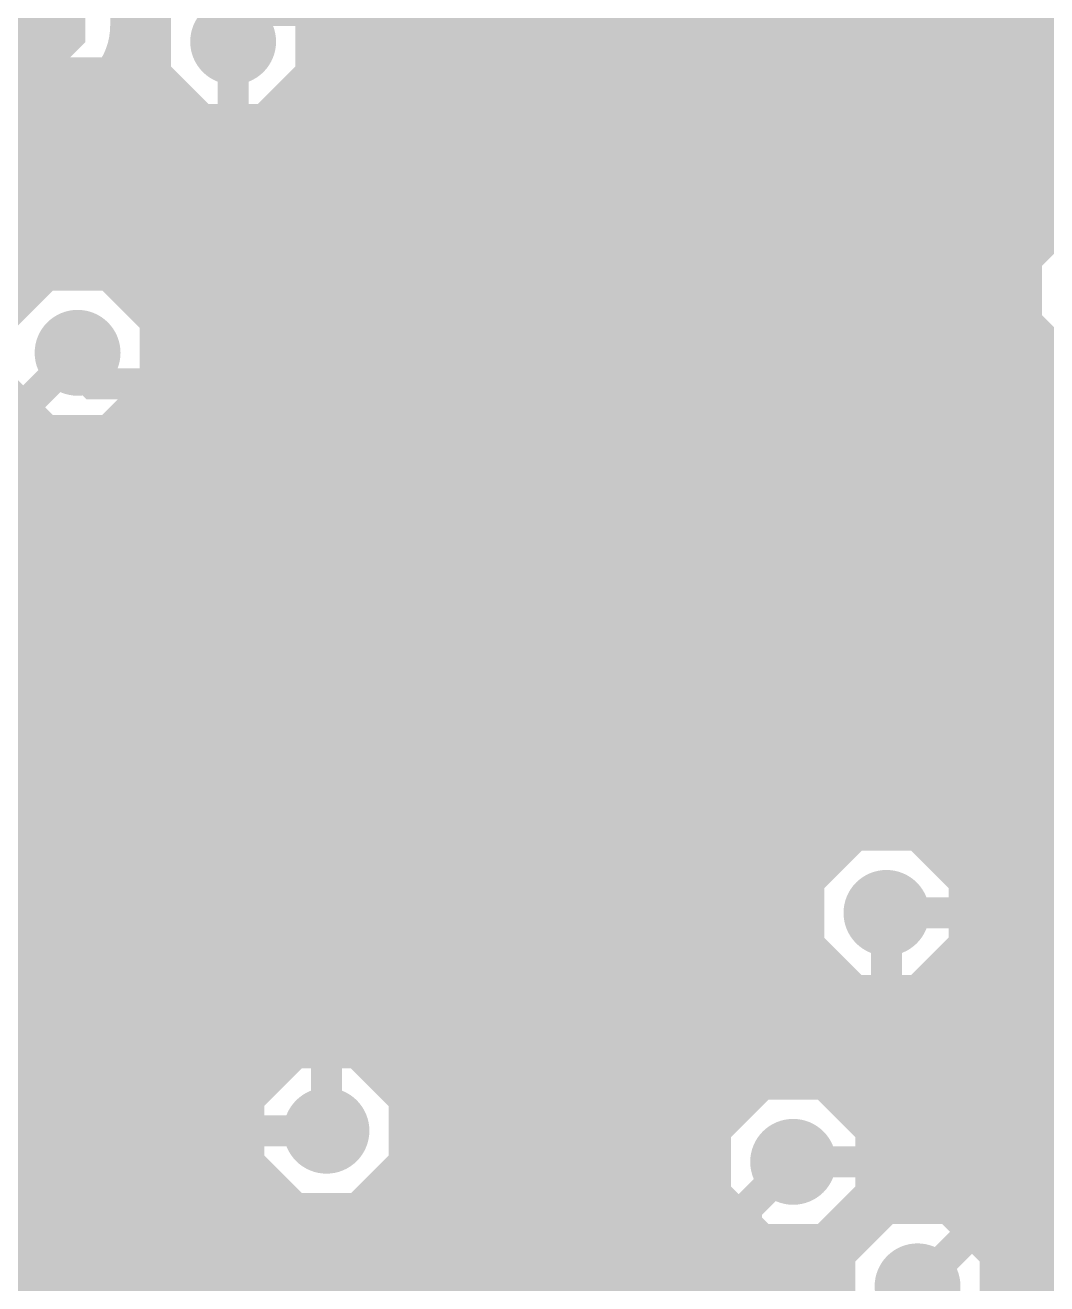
# Model space of a CAD drawing. Extents: x -5 to 208, y -5 to 206.
# Drawn here: x 65.49 to 73.83, y 138.07 to 148.34 of the extents above; entities that cross this region are included whole.
import ezdxf

# ---------------------------------------------------------------- set-up
doc = ezdxf.new("R2010")
doc.units = 0
doc.header["$MEASUREMENT"] = 0
doc.layers.get('0').update_dxf_attribs({"linetype": 'CONTINUOUS'})
for name, color, linetype in [('22-301-0_BOT', 7, 'CONTINUOUS'), ('22-301-0_DRD', 7, 'CONTINUOUS'), ('22-301-0_IN1', 1, 'CONTINUOUS'), ('22-301-0_IN2', 4, 'CONTINUOUS'), ('22-301-0_SMT', 5, 'CONTINUOUS'), ('22-301-0_SST', 10, 'CONTINUOUS'), ('22-301-0_TOP', 14, 'CONTINUOUS'), ('THRUHOLE_TAP', 11, 'CONTINUOUS')]:
    doc.layers.add(name, color=color, linetype=linetype)

# ---------------------------------------------------------------- blocks, each defined once
blk = doc.blocks.new('ROUND_66')
at = {"const_width": 0.35052}
blk.add_lwpolyline([(-0.17526, 0, 1), (0.17526, 0, 1)], format="xyb", close=True, dxfattribs=at)
blk = doc.blocks.new('ROUND_69')
at = {"const_width": 0.35052}
blk.add_lwpolyline([(-0.17526, 0, 1), (0.17526, 0, 1)], format="xyb", close=True, dxfattribs=at)
blk = doc.blocks.new('ROUND_70')
at = {"const_width": 0.35052}
blk.add_lwpolyline([(-0.17526, 0, 1), (0.17526, 0, 1)], format="xyb", close=True, dxfattribs=at)
blk = doc.blocks.new('RECTANGLE_6')
blk.add_solid([(0.4826, 0.4064), (0.4826, -0.4064), (-0.4826, 0.4064), (-0.4826, -0.4064)])
blk = doc.blocks.new('ROUND_74')
at = {"const_width": 0.10033}
blk.add_lwpolyline([(-0.050164, 0, 1), (0.050164, 0, 1)], format="xyb", close=True, dxfattribs=at)

msp = doc.modelspace()

# ---------------------------------------------------------------- linework, layer by layer
at = {"layer": '22-301-0_BOT', "const_width": 0.254}
for points in [[(69.8246, 155.575), (69.8246, 137.0965)], [(70.0532, 155.575), (70.0532, 136.99744)], [(67.945, 139.319), (67.945, 155.321)], [(69.977, 125.476), (69.977, 127.381), (69.469, 127.889), (69.469, 129.032), (69.977, 129.54), (69.977, 133.096), (69.342, 133.731), (69.342, 135.001), (70.866, 136.525), (70.866, 153.924), (70.993, 154.051)], [(72.3392, 153.93162), (72.3392, 141.9352)], [(72.1106, 153.77922), (72.1106, 141.85138)], [(71.882, 153.71064), (71.882, 141.67358)], [(70.231, 153.6573), (70.231, 136.84758)], [(73.279, 153.67), (73.279, 141.859), (73.533, 141.605), (73.533, 137.414), (73.279, 137.16), (73.279, 129.413), (73.533, 129.159)], [(71.6534, 153.50236), (71.6534, 139.9159)], [(71.501, 153.36012), (71.501, 139.88288)], [(72.5678, 153.18994), (72.5678, 141.95298)], [(72.644, 153.09342), (72.644, 141.94536)], [(68.961, 152.273), (68.961, 136.779), (68.834, 136.652), (68.834, 133.096), (69.469, 132.461), (69.469, 130.175), (68.961, 129.667), (68.961, 127.254)], [(69.596, 151.69642), (69.596, 137.12952)], [(69.596, 151.69642), (69.596, 137.12952)], [(66.675, 150.241), (66.421, 149.987), (66.421, 147.447), (66.675, 147.193), (66.675, 145.415), (65.659, 144.399), (65.659, 133.35), (67.31, 131.699)], [(70.231, 148.4122), (69.596, 148.4122)], [(72.644, 148.4122), (71.501, 148.4122)], [(68.199, 131.318), (68.199, 132.207), (67.183, 133.223), (67.183, 148.209)], [(70.231, 148.1836), (69.596, 148.1836)], [(72.644, 148.1836), (71.501, 148.1836)], [(70.231, 147.955), (69.596, 147.955)], [(72.644, 147.955), (71.501, 147.955)], [(70.231, 147.7264), (69.596, 147.7264)], [(72.644, 147.7264), (71.501, 147.7264)], [(70.231, 147.4978), (69.596, 147.4978)], [(72.644, 147.4978), (71.501, 147.4978)], [(70.231, 147.2692), (69.596, 147.2692)], [(72.644, 147.2692), (71.501, 147.2692)], [(70.231, 147.0406), (69.596, 147.0406)], [(72.644, 147.0406), (71.501, 147.0406)], [(70.231, 146.812), (69.596, 146.812)], [(72.644, 146.812), (71.501, 146.812)], [(70.231, 146.5834), (69.596, 146.5834)], [(72.644, 146.5834), (71.501, 146.5834)], [(70.231, 146.3548), (69.596, 146.3548)], [(72.644, 146.3548), (71.501, 146.3548)], [(70.231, 146.1262), (69.596, 146.1262)], [(72.644, 146.1262), (71.501, 146.1262)], [(70.231, 145.8976), (69.596, 145.8976)], [(72.644, 145.8976), (71.501, 145.8976)], [(65.913, 145.669), (65.024, 144.78), (65.024, 132.842), (66.294, 131.572)], [(70.231, 145.669), (69.596, 145.669)], [(72.644, 145.669), (71.501, 145.669)], [(70.231, 145.4404), (69.596, 145.4404)], [(72.644, 145.4404), (71.501, 145.4404)], [(70.231, 145.2118), (69.596, 145.2118)], [(72.644, 145.2118), (71.501, 145.2118)], [(70.231, 144.9832), (69.596, 144.9832)], [(72.644, 144.9832), (71.501, 144.9832)], [(70.231, 144.7546), (69.596, 144.7546)], [(72.644, 144.7546), (71.501, 144.7546)], [(70.231, 144.526), (69.596, 144.526)], [(72.644, 144.526), (71.501, 144.526)], [(70.231, 144.2974), (69.596, 144.2974)], [(72.644, 144.2974), (71.501, 144.2974)], [(70.231, 144.0688), (69.596, 144.0688)], [(72.644, 144.0688), (71.501, 144.0688)], [(70.231, 143.8402), (69.596, 143.8402)], [(72.644, 143.8402), (71.501, 143.8402)], [(70.231, 143.6116), (69.596, 143.6116)], [(72.644, 143.6116), (71.501, 143.6116)], [(70.231, 143.383), (69.596, 143.383)], [(72.644, 143.383), (71.501, 143.383)], [(70.231, 143.1544), (69.596, 143.1544)], [(72.644, 143.1544), (71.501, 143.1544)], [(70.231, 142.9258), (69.596, 142.9258)], [(72.644, 142.9258), (71.501, 142.9258)], [(70.231, 142.6972), (69.596, 142.6972)], [(72.644, 142.6972), (71.501, 142.6972)], [(70.231, 142.4686), (69.596, 142.4686)], [(72.644, 142.4686), (71.501, 142.4686)], [(70.231, 142.24), (69.596, 142.24)], [(72.644, 142.24), (71.501, 142.24)], [(70.231, 142.0114), (69.596, 142.0114)], [(72.644, 142.0114), (71.501, 142.0114)], [(70.231, 141.7828), (69.596, 141.7828)], [(72.00138, 141.7828), (71.501, 141.7828)], [(70.231, 141.5542), (69.596, 141.5542)], [(71.79056, 141.5542), (71.501, 141.5542)], [(70.231, 141.3256), (69.596, 141.3256)], [(71.68896, 141.3256), (71.501, 141.3256)], [(70.231, 141.097), (69.596, 141.097)], [(70.231, 124.587), (71.882, 126.238), (71.882, 138.176), (72.517, 138.811), (72.517, 141.097)], [(71.65848, 141.097), (71.501, 141.097)], [(70.231, 140.8684), (69.596, 140.8684)], [(71.68896, 140.8684), (71.501, 140.8684)], [(70.231, 140.6398), (69.596, 140.6398)], [(71.79056, 140.6398), (71.501, 140.6398)], [(71.882, 140.52042), (71.882, 139.91336)], [(71.882, 140.52042), (71.882, 139.91336)], [(70.231, 140.4112), (69.596, 140.4112)], [(71.882, 140.4112), (71.501, 140.4112)], [(70.231, 140.1826), (69.596, 140.1826)], [(71.882, 140.1826), (71.501, 140.1826)], [(70.231, 139.954), (69.596, 139.954)], [(71.882, 139.954), (71.501, 139.954)], [(70.231, 139.7254), (69.596, 139.7254)], [(70.231, 139.4968), (69.596, 139.4968)], [(70.231, 139.2682), (69.596, 139.2682)], [(70.231, 139.0396), (69.596, 139.0396)], [(70.231, 128.143), (71.374, 129.286), (71.374, 138.684), (71.755, 139.065)], [(70.231, 138.811), (69.596, 138.811)], [(70.231, 138.5824), (69.596, 138.5824)], [(70.231, 138.3538), (69.596, 138.3538)], [(70.231, 138.1252), (69.596, 138.1252)], [(72.771, 138.049), (72.771, 127.508), (73.152, 127.127)]]:
    msp.add_lwpolyline(points, dxfattribs=at)
for points in [[(72.517, 141.95552, 0.4142136), (71.65848, 141.097)], [(72.644, 141.94536, 0.0371664), (72.517, 141.95481)], [(71.65848, 141.097, 0.1864202), (71.8814, 140.51987)], [(71.755, 139.92352, 0.0754217), (71.50037, 139.88489)], [(71.882, 139.91336, 0.0371664), (71.755, 139.92281)]]:
    msp.add_lwpolyline(points, format="xyb", dxfattribs=at)
at = {"layer": '22-301-0_DRD', "const_width": 0.254}
for points in [[(66.929, 148.844), (66.548, 148.463)], [(67.818, 148.463), (67.437, 148.844)], [(66.548, 148.463), (66.548, 147.955)], [(67.818, 147.955), (67.818, 148.463)], [(66.548, 147.955), (66.929, 147.574)], [(67.437, 147.574), (67.818, 147.955)], [(66.929, 147.574), (67.437, 147.574)], [(74.041, 146.812), (73.66, 146.431)], [(73.66, 146.431), (73.66, 145.923)], [(65.659, 146.304), (65.278, 145.923)], [(66.167, 146.304), (65.659, 146.304)], [(66.548, 145.923), (66.167, 146.304)], [(66.548, 145.415), (66.548, 145.923)], [(73.66, 145.923), (74.041, 145.542)], [(65.278, 145.415), (65.659, 145.034)], [(66.167, 145.034), (66.548, 145.415)], [(65.659, 145.034), (66.167, 145.034)], [(72.263, 141.732), (71.882, 141.351)], [(72.771, 141.732), (72.263, 141.732)], [(73.152, 141.351), (72.771, 141.732)], [(71.882, 141.351), (71.882, 140.843)], [(73.152, 140.843), (73.152, 141.351)], [(69.596, 140.97), (69.215, 140.589)], [(69.596, 140.97), (69.215, 140.589)], [(69.596, 140.97), (69.215, 140.589)], [(70.104, 140.97), (69.596, 140.97)], [(70.104, 140.97), (69.596, 140.97)], [(70.104, 140.97), (69.596, 140.97)], [(70.485, 140.589), (70.104, 140.97)], [(70.485, 140.589), (70.104, 140.97)], [(70.485, 140.589), (70.104, 140.97)], [(71.882, 140.843), (72.263, 140.462)], [(72.771, 140.462), (73.152, 140.843)], [(69.215, 140.589), (69.215, 140.081)], [(69.215, 140.589), (69.215, 140.081)], [(69.215, 140.589), (69.215, 140.081)], [(70.485, 140.081), (70.485, 140.589)], [(70.485, 140.081), (70.485, 140.589)], [(70.485, 140.081), (70.485, 140.589)], [(72.263, 140.462), (72.771, 140.462)], [(69.215, 140.081), (69.596, 139.7)], [(69.215, 140.081), (69.596, 139.7)], [(69.215, 140.081), (69.596, 139.7)], [(70.104, 139.7), (70.485, 140.081)], [(70.104, 139.7), (70.485, 140.081)], [(70.104, 139.7), (70.485, 140.081)], [(67.691, 139.954), (67.31, 139.573)], [(68.199, 139.954), (67.691, 139.954)], [(68.58, 139.573), (68.199, 139.954)], [(69.596, 139.7), (70.104, 139.7)], [(69.596, 139.7), (70.104, 139.7)], [(69.596, 139.7), (70.104, 139.7)], [(71.501, 139.7), (71.12, 139.319)], [(72.009, 139.7), (71.501, 139.7)], [(72.39, 139.319), (72.009, 139.7)], [(67.31, 139.573), (67.31, 139.065)], [(68.58, 139.065), (68.58, 139.573)], [(71.12, 139.319), (71.12, 138.811)], [(72.39, 138.811), (72.39, 139.319)], [(67.31, 139.065), (67.691, 138.684)], [(68.199, 138.684), (68.58, 139.065)], [(71.12, 138.811), (71.501, 138.43)], [(72.009, 138.43), (72.39, 138.811)], [(67.691, 138.684), (68.199, 138.684)], [(72.517, 138.684), (72.136, 138.303)], [(73.025, 138.684), (72.517, 138.684)], [(73.406, 138.303), (73.025, 138.684)], [(71.501, 138.43), (72.009, 138.43)], [(72.136, 138.303), (72.136, 137.795)], [(73.406, 137.795), (73.406, 138.303)]]:
    msp.add_lwpolyline(points, dxfattribs=at)
at = {"layer": '22-301-0_IN1', "const_width": 0.254}
for points in [[(70.1548, 203.327), (70.1548, 136.65708)], [(72.4408, 157.47238), (72.4408, 141.77264)], [(69.9262, 156.62402), (69.9262, 136.86536)], [(69.6976, 156.39288), (69.6976, 136.94156)], [(67.8688, 154.64536), (67.8688, 139.99464)], [(68.0974, 154.65806), (68.0974, 139.98194)], [(72.2122, 154.05608), (72.2122, 141.70406)], [(71.9836, 153.91892), (71.9836, 141.51864)], [(71.755, 153.87828), (71.755, 139.74572)], [(70.3834, 153.74874), (70.3834, 128.80594)], [(71.5264, 153.62936), (71.5264, 139.70508)], [(70.612, 153.48712), (70.612, 128.70688)], [(70.8406, 153.38806), (70.8406, 128.44272)], [(71.0692, 153.37536), (71.0692, 112.91824)], [(71.2978, 153.44394), (71.2978, 139.56792)], [(72.6694, 153.36774), (72.6694, 141.75994)], [(72.898, 153.10612), (72.898, 141.66088)], [(73.1266, 153.00706), (73.1266, 141.39672)], [(73.3552, 152.99436), (73.3552, 138.39698)], [(73.5838, 152.65908), (73.5838, 134.96798)], [(73.8124, 152.52192), (73.8124, 146.65452)], [(68.326, 152.02916), (68.326, 139.88288)], [(68.5546, 151.7269), (68.5546, 139.61872)], [(69.469, 151.82088), (69.469, 136.93902)], [(69.2404, 151.65324), (69.2404, 136.85012)], [(68.7832, 151.61514), (68.7832, 137.38098)], [(69.0118, 151.59482), (69.0118, 136.61898)], [(79.62138, 148.2598), (67.86118, 148.2598)], [(79.41564, 148.0312), (67.83832, 148.0312)], [(66.55308, 147.955), (55.88, 147.955)], [(65.5828, 147.955), (65.5828, 146.26336)], [(65.8114, 147.955), (65.8114, 146.33956)], [(66.04, 147.955), (66.04, 146.33702)], [(66.2686, 147.955), (66.2686, 146.24812)], [(66.4972, 147.955), (66.4972, 146.01698)], [(66.6369, 147.8026), (13.95476, 147.8026)], [(79.3369, 147.8026), (67.72656, 147.8026)], [(66.7258, 147.70608), (66.7258, 137.00506)], [(67.6402, 147.70608), (67.6402, 139.92606)], [(66.93916, 147.574), (64.3763, 147.574)], [(66.9544, 147.56892), (66.9544, 136.81964)], [(67.183, 147.52828), (67.183, 132.36702)], [(67.4116, 147.56892), (67.4116, 139.74064)], [(79.34198, 147.574), (67.4243, 147.574)], [(79.43088, 147.3454), (64.67856, 147.3454)], [(79.66202, 147.1168), (64.79032, 147.1168)], [(79.883, 146.8882), (64.81318, 146.8882)], [(73.81494, 146.6596), (64.75476, 146.6596)], [(73.66508, 146.431), (64.58712, 146.431)], [(65.49136, 146.2024), (9.5123, 146.2024)], [(73.61428, 146.2024), (66.33464, 146.2024)], [(73.64476, 145.9738), (66.52006, 145.9738)], [(73.76922, 145.7452), (66.58864, 145.7452)], [(73.8124, 145.69694), (73.8124, 135.19912)], [(74.13244, 145.5166), (66.57594, 145.5166)], [(79.883, 145.288), (66.47688, 145.288)], [(66.4972, 145.32102), (66.4972, 137.07364)], [(65.61074, 145.0594), (61.70676, 145.0594)], [(65.5828, 145.07464), (65.5828, 132.21208)], [(79.883, 145.0594), (66.21272, 145.0594)], [(66.2686, 145.08988), (66.2686, 137.06094)], [(65.8114, 144.9959), (65.8114, 136.69772)], [(66.04, 145.00098), (66.04, 136.96188)], [(79.883, 144.8308), (61.76518, 144.8308)], [(79.883, 144.6022), (61.74232, 144.6022)], [(79.883, 144.3736), (61.63056, 144.3736)], [(79.883, 144.145), (61.3283, 144.145)], [(79.883, 143.9164), (44.19092, 143.9164)], [(79.883, 143.6878), (43.93946, 143.6878)], [(79.883, 143.4592), (43.71086, 143.4592)], [(79.883, 143.2306), (44.06646, 143.2306)], [(79.883, 143.002), (44.26966, 143.002)], [(79.883, 142.7734), (44.3992, 142.7734)], [(79.883, 142.5448), (44.4754, 142.5448)], [(79.883, 142.3162), (44.50842, 142.3162)], [(79.883, 142.0876), (44.5008, 142.0876)], [(79.883, 141.859), (44.45508, 141.859)], [(72.09536, 141.6304), (44.3611, 141.6304)], [(79.883, 141.6304), (72.93864, 141.6304)], [(71.90994, 141.4018), (44.21124, 141.4018)], [(79.883, 141.4018), (73.12406, 141.4018)], [(71.84136, 141.1732), (43.97502, 141.1732)], [(79.883, 141.1732), (73.19264, 141.1732)], [(71.85406, 140.9446), (43.48226, 140.9446)], [(79.883, 140.9446), (73.17994, 140.9446)], [(73.1266, 140.79474), (73.1266, 138.62812)], [(71.95312, 140.716), (12.64412, 140.716)], [(71.9836, 140.67536), (71.9836, 139.70508)], [(79.883, 140.716), (73.08088, 140.716)], [(72.898, 140.53312), (72.898, 138.71702)], [(72.21474, 140.4874), (12.53236, 140.4874)], [(72.2122, 140.48994), (72.2122, 139.56792)], [(72.6694, 140.43406), (72.6694, 138.71956)], [(79.883, 140.4874), (72.81672, 140.4874)], [(72.4408, 140.42136), (72.4408, 138.64336)], [(79.883, 140.2588), (12.2301, 140.2588)], [(79.883, 140.0302), (-2.54, 140.0302)], [(67.46494, 139.8016), (-2.54, 139.8016)], [(79.883, 139.8016), (68.42252, 139.8016)], [(67.31508, 139.573), (17.0053, 139.573)], [(71.30288, 139.573), (68.57492, 139.573)], [(79.883, 139.573), (72.20712, 139.573)], [(67.26428, 139.3444), (17.30756, 139.3444)], [(71.13524, 139.3444), (68.62318, 139.3444)], [(79.883, 139.3444), (72.37476, 139.3444)], [(67.29476, 139.1158), (17.41932, 139.1158)], [(71.07682, 139.1158), (68.5927, 139.1158)], [(79.883, 139.1158), (72.43318, 139.1158)], [(68.5546, 139.01674), (68.5546, 137.61212)], [(67.41922, 138.8872), (30.82798, 138.8872)], [(67.4116, 138.89736), (67.4116, 135.93064)], [(71.09714, 138.8872), (68.47078, 138.8872)], [(79.883, 138.8872), (72.41032, 138.8872)], [(67.6402, 138.71194), (67.6402, 137.41908)], [(68.326, 138.75512), (68.326, 137.70102)], [(67.78244, 138.6586), (31.05912, 138.6586)], [(67.8688, 138.64336), (67.8688, 137.62736)], [(68.0974, 138.65606), (68.0974, 137.70356)], [(71.2089, 138.6586), (68.10502, 138.6586)], [(72.46874, 138.6586), (72.29856, 138.6586)], [(79.883, 138.6586), (73.07072, 138.6586)], [(71.2978, 138.56208), (71.2978, 119.88292)], [(72.2122, 138.56208), (72.2122, 138.43508)], [(71.51116, 138.43), (31.14802, 138.43)], [(71.5264, 138.42492), (71.5264, 120.02008)], [(71.755, 138.38428), (71.755, 120.06072)], [(71.9836, 138.42492), (71.9836, 120.02008)], [(72.20712, 138.43), (71.9963, 138.43)], [(79.883, 138.43), (73.33488, 138.43)], [(72.10806, 138.2014), (31.15056, 138.2014)], [(77.55636, 138.2014), (73.43394, 138.2014)], [(72.09536, 137.9728), (31.07436, 137.9728)], [(77.37094, 137.9728), (73.44664, 137.9728)]]:
    msp.add_lwpolyline(points, dxfattribs=at)
for points in [[(67.86372, 148.209, 0.1838455), (67.6915, 148.66156)], [(67.183, 147.52828, 0.4142136), (67.86372, 148.209)], [(66.55308, 147.955, 0.3059202), (67.183, 147.53082)], [(74.295, 146.85772, 0.4142136), (73.61428, 146.177)], [(65.913, 146.34972, 0.4142136), (65.23228, 145.669)], [(66.59372, 145.669, 0.4142136), (65.913, 146.34972)], [(73.61428, 146.177, 0.4142136), (74.295, 145.49628)], [(65.23228, 145.669, 0.4142136), (65.913, 144.98828)], [(65.913, 144.98828, 0.4142136), (66.59372, 145.669)], [(72.517, 141.77772, 0.4142136), (71.83628, 141.097)], [(73.19772, 141.097, 0.4142136), (72.517, 141.77772)], [(71.83628, 141.097, 0.4142136), (72.517, 140.41628)], [(72.517, 140.41628, 0.4142136), (73.19772, 141.097)], [(67.945, 139.99972, 0.4142136), (67.26428, 139.319)], [(68.62572, 139.319, 0.4142136), (67.945, 139.99972)], [(71.755, 139.74572, 0.4142136), (71.07428, 139.065)], [(72.43572, 139.065, 0.4142136), (71.755, 139.74572)], [(67.26428, 139.319, 0.4142136), (67.945, 138.63828)], [(67.945, 138.63828, 0.4142136), (68.62572, 139.319)], [(71.07428, 139.065, 0.4142136), (71.755, 138.38428)], [(71.755, 138.38428, 0.4142136), (72.43572, 139.065)], [(72.771, 138.72972, 0.4142136), (72.09028, 138.049)], [(73.45172, 138.049, 0.4142136), (72.771, 138.72972)], [(72.09028, 138.049, 0.4142136), (72.771, 137.36828)], [(72.771, 137.36828, 0.4142136), (73.45172, 138.049)]]:
    msp.add_lwpolyline(points, format="xyb", dxfattribs=at)
at = {"layer": '22-301-0_IN2', "const_width": 0.254}
for points in [[(67.183, 148.209), (67.437, 148.463), (90.551, 148.463), (90.805, 148.209), (98.806, 148.209), (100.33, 149.733), (116.078, 149.733), (116.84, 148.971), (116.967, 148.971)], [(66.55308, 147.955), (55.88, 147.955)], [(65.5828, 147.955), (65.5828, 147.3962)], [(65.8114, 147.955), (65.8114, 147.3962)], [(66.04, 147.955), (66.04, 147.3962)], [(66.2686, 147.955), (66.2686, 147.3962)], [(66.4972, 147.955), (66.4972, 147.3962)], [(79.38008, 147.955), (67.81292, 147.955)], [(79.40294, 148.0058), (67.8307, 148.0058)], [(67.8688, 148.0058), (67.8688, 147.3962)], [(68.0974, 148.0058), (68.0974, 147.3962)], [(68.326, 148.0058), (68.326, 147.3962)], [(68.5546, 148.0058), (68.5546, 147.3962)], [(68.7832, 148.0058), (68.7832, 147.3962)], [(69.0118, 148.0058), (69.0118, 147.3962)], [(69.2404, 148.0058), (69.2404, 147.3962)], [(69.469, 148.0058), (69.469, 147.3962)], [(69.6976, 148.0058), (69.6976, 147.3962)], [(69.9262, 148.0058), (69.9262, 147.3962)], [(70.1548, 148.0058), (70.1548, 147.3962)], [(70.3834, 148.0058), (70.3834, 147.3962)], [(70.612, 148.0058), (70.612, 147.3962)], [(70.8406, 148.0058), (70.8406, 147.3962)], [(71.0692, 148.0058), (71.0692, 147.3962)], [(71.2978, 148.0058), (71.2978, 147.3962)], [(71.5264, 148.0058), (71.5264, 147.3962)], [(71.755, 148.0058), (71.755, 147.3962)], [(71.9836, 148.0058), (71.9836, 147.3962)], [(72.2122, 148.0058), (72.2122, 147.3962)], [(72.4408, 148.0058), (72.4408, 147.3962)], [(72.6694, 148.0058), (72.6694, 147.3962)], [(72.898, 148.0058), (72.898, 147.3962)], [(73.1266, 148.0058), (73.1266, 147.3962)], [(73.3552, 148.0058), (73.3552, 147.3962)], [(73.5838, 148.0058), (73.5838, 147.3962)], [(73.8124, 148.0058), (73.8124, 147.3962)], [(66.70294, 147.7264), (13.91412, 147.7264)], [(79.32928, 147.7264), (67.66052, 147.7264)], [(66.7258, 147.70608), (66.7258, 147.3962)], [(67.6402, 147.70608), (67.6402, 147.3962)], [(66.9544, 147.56892), (66.9544, 147.3962)], [(67.183, 147.52828), (67.183, 147.3962)], [(67.4116, 147.56892), (67.4116, 147.3962)], [(79.35976, 147.4978), (64.52108, 147.4978)], [(74.549, 147.3962), (64.63792, 147.3962)], [(113.157, 146.431), (112.903, 146.685), (74.803, 146.685), (74.549, 146.939), (64.135, 146.939)], [(73.68794, 146.4818), (64.63792, 146.4818)], [(65.5828, 146.4818), (65.5828, 146.26336)], [(65.8114, 146.4818), (65.8114, 146.33956)], [(66.04, 146.4818), (66.04, 146.33702)], [(66.2686, 146.4818), (66.2686, 146.24812)], [(66.4972, 146.4818), (66.4972, 146.01698)], [(66.7258, 146.4818), (66.7258, 145.8722)], [(66.9544, 146.4818), (66.9544, 145.8722)], [(67.183, 146.4818), (67.183, 145.8722)], [(67.4116, 146.4818), (67.4116, 145.8722)], [(67.6402, 146.4818), (67.6402, 145.8722)], [(67.8688, 146.4818), (67.8688, 145.8722)], [(68.0974, 146.4818), (68.0974, 145.8722)], [(68.326, 146.4818), (68.326, 145.8722)], [(68.5546, 146.4818), (68.5546, 145.8722)], [(68.7832, 146.4818), (68.7832, 145.8722)], [(69.0118, 146.4818), (69.0118, 145.8722)], [(69.2404, 146.4818), (69.2404, 145.8722)], [(69.469, 146.4818), (69.469, 145.8722)], [(69.6976, 146.4818), (69.6976, 145.8722)], [(69.9262, 146.4818), (69.9262, 145.8722)], [(70.1548, 146.4818), (70.1548, 145.8722)], [(70.3834, 146.4818), (70.3834, 145.8722)], [(70.612, 146.4818), (70.612, 145.8722)], [(70.8406, 146.4818), (70.8406, 145.8722)], [(71.0692, 146.4818), (71.0692, 145.8722)], [(71.2978, 146.4818), (71.2978, 145.8722)], [(71.5264, 146.4818), (71.5264, 145.8722)], [(71.755, 146.4818), (71.755, 145.8722)], [(71.9836, 146.4818), (71.9836, 145.8722)], [(72.2122, 146.4818), (72.2122, 145.8722)], [(72.4408, 146.4818), (72.4408, 145.8722)], [(72.6694, 146.4818), (72.6694, 145.8722)], [(72.898, 146.4818), (72.898, 145.8722)], [(73.1266, 146.4818), (73.1266, 145.8722)], [(73.3552, 146.4818), (73.3552, 145.8722)], [(73.5838, 146.4818), (73.5838, 145.8722)], [(73.63714, 146.3548), (64.48298, 146.3548)], [(65.41008, 146.1262), (9.47928, 146.1262)], [(73.61682, 146.1262), (66.41592, 146.1262)], [(73.67524, 145.8976), (66.55308, 145.8976)], [(73.68794, 145.8722), (66.5607, 145.8722)], [(119.761, 145.669), (118.745, 145.669), (118.237, 145.161), (112.649, 145.161), (112.395, 145.415), (66.04, 145.415), (65.913, 145.542), (65.913, 145.669)], [(118.999, 144.907), (118.745, 144.653), (112.395, 144.653), (112.141, 144.907), (61.214, 144.907), (61.087, 144.78)], [(79.883, 144.4498), (61.68136, 144.4498)], [(65.5828, 144.4498), (65.5828, 139.7762)], [(65.8114, 144.4498), (65.8114, 139.7762)], [(66.04, 144.4498), (66.04, 139.7762)], [(66.2686, 144.4498), (66.2686, 139.7762)], [(66.4972, 144.4498), (66.4972, 139.7762)], [(66.7258, 144.4498), (66.7258, 139.7762)], [(66.9544, 144.4498), (66.9544, 139.7762)], [(67.183, 144.4498), (67.183, 139.7762)], [(67.4116, 144.4498), (67.4116, 139.7762)], [(67.6402, 144.4498), (67.6402, 139.92606)], [(67.8688, 144.4498), (67.8688, 139.99464)], [(68.0974, 144.4498), (68.0974, 139.98194)], [(68.326, 144.4498), (68.326, 139.88288)], [(68.5546, 144.4498), (68.5546, 139.61872)], [(68.7832, 144.4498), (68.7832, 139.40536)], [(69.0118, 144.4498), (69.0118, 139.63396)], [(69.2404, 144.4498), (69.2404, 139.86256)], [(69.469, 144.4498), (69.469, 140.01242)], [(69.6976, 144.4498), (69.6976, 140.0302)], [(69.9262, 144.4498), (69.9262, 140.0302)], [(70.1548, 144.4498), (70.1548, 140.0302)], [(70.3834, 144.4498), (70.3834, 140.0302)], [(70.612, 144.4498), (70.612, 140.0302)], [(70.8406, 144.4498), (70.8406, 140.0302)], [(71.0692, 144.4498), (71.0692, 140.16736)], [(71.2978, 144.4498), (71.2978, 140.27658)], [(71.5264, 144.4498), (71.5264, 140.2842)], [(71.755, 144.4498), (71.755, 140.2842)], [(71.9836, 144.4498), (71.9836, 141.51864)], [(72.2122, 144.4498), (72.2122, 141.70406)], [(72.4408, 144.4498), (72.4408, 141.77264)], [(72.6694, 144.4498), (72.6694, 141.75994)], [(72.898, 144.4498), (72.898, 141.66088)], [(73.1266, 144.4498), (73.1266, 141.5542)], [(73.3552, 144.4498), (73.3552, 141.5542)], [(73.5838, 144.4498), (73.5838, 141.5542)], [(73.8124, 144.4498), (73.8124, 141.5542)], [(79.883, 144.2974), (61.56452, 144.2974)], [(79.883, 144.0688), (44.30268, 144.0688)], [(79.883, 143.8402), (44.1198, 143.8402)], [(79.883, 143.6116), (43.815, 143.6116)], [(79.883, 143.383), (43.86072, 143.383)], [(79.883, 143.1544), (44.1452, 143.1544)], [(79.883, 142.9258), (44.32046, 142.9258)], [(79.883, 142.6972), (44.42968, 142.6972)], [(79.883, 142.4686), (44.49064, 142.4686)], [(79.883, 142.24), (44.51096, 142.24)], [(79.883, 142.0114), (44.49064, 142.0114)], [(79.883, 141.7828), (44.42968, 141.7828)], [(72.01408, 141.5542), (44.32046, 141.5542)], [(79.883, 141.5542), (73.01992, 141.5542)], [(79.883, 141.5542), (73.01992, 141.5542)], [(71.87692, 141.3256), (44.1452, 141.3256)], [(71.83628, 141.097), (43.86072, 141.097)], [(72.517, 141.097), (91.313, 141.097)], [(71.87692, 140.8684), (12.66698, 140.8684)], [(72.01408, 140.6398), (12.61872, 140.6398)], [(71.9836, 140.67536), (71.9836, 140.2842)], [(79.883, 140.6398), (73.01992, 140.6398)], [(79.883, 140.6398), (73.01992, 140.6398)], [(73.1266, 140.6398), (73.1266, 140.0302)], [(73.3552, 140.6398), (73.3552, 140.0302)], [(73.5838, 140.6398), (73.5838, 140.0302)], [(73.8124, 140.6398), (73.8124, 140.0302)], [(72.898, 140.53312), (72.898, 140.0302)], [(72.2122, 140.48994), (72.2122, 140.2842)], [(72.6694, 140.43406), (72.6694, 140.18768)], [(79.883, 140.4112), (12.46632, 140.4112)], [(72.4408, 140.42136), (72.4408, 140.28166)], [(72.39, 140.2842), (71.374, 140.2842)], [(71.08698, 140.1826), (-2.54, 140.1826)], [(71.05142, 140.14958), (70.9295, 140.0302)], [(79.883, 140.1826), (72.67702, 140.1826)], [(72.71766, 140.14704), (72.83196, 140.0302)], [(70.9295, 140.0302), (69.596, 140.0302)], [(79.883, 140.0302), (72.83196, 140.0302)], [(67.70116, 139.954), (-2.54, 139.954)], [(69.342, 139.954), (68.1863, 139.954)], [(66.421, 136.398), (69.596, 139.573), (71.12, 139.573), (71.374, 139.827), (72.39, 139.827), (72.644, 139.573), (93.218, 139.573), (93.472, 139.827), (119.507, 139.827), (121.031, 138.303)], [(69.27342, 139.89558), (68.62064, 139.2428)], [(67.44208, 139.7762), (18.923, 139.7762)], [(69.1007, 139.7254), (68.48856, 139.7254)], [(68.8721, 139.4968), (68.60032, 139.4968)], [(16.764, 138.938), (18.542, 138.938), (18.923, 139.319), (67.945, 139.319)], [(71.755, 139.065), (93.599, 139.065), (93.853, 139.319), (95.631, 139.319), (96.139, 138.811)], [(68.6435, 139.2682), (68.62318, 139.2682)], [(67.44208, 138.8618), (30.86608, 138.8618)], [(67.49288, 138.811), (30.93212, 138.811)], [(65.5828, 138.8618), (65.5828, 138.303)], [(65.8114, 138.8618), (65.8114, 138.303)], [(66.04, 138.8618), (66.04, 138.303)], [(66.2686, 138.8618), (66.2686, 138.303)], [(66.4972, 138.8618), (66.4972, 138.303)], [(66.7258, 138.8618), (66.7258, 138.303)], [(66.9544, 138.8618), (66.9544, 138.303)], [(67.183, 138.8618), (67.183, 138.303)], [(67.4116, 138.8618), (67.4116, 138.303)], [(67.6402, 138.71194), (67.6402, 138.303)], [(67.9577, 138.5824), (31.09976, 138.5824)], [(68.01866, 138.64336), (67.6783, 138.303)], [(67.8688, 138.64336), (67.8688, 138.49096)], [(94.107, 138.557), (73.279, 138.557), (72.771, 138.049)], [(67.7291, 138.3538), (31.15818, 138.3538)], [(67.6783, 138.303), (55.753, 138.303)]]:
    msp.add_lwpolyline(points, dxfattribs=at)
for points in [[(66.55308, 147.955, 0.3059202), (67.183, 147.53082)], [(67.183, 147.52828, 0.3277306), (67.8307, 148.0058)], [(73.68794, 146.4818, 0.1168576), (73.61572, 146.177)], [(65.913, 146.34972, 0.4142136), (65.23228, 145.669)], [(66.5607, 145.8722, 0.3277294), (65.913, 146.34718)], [(73.61428, 146.177, 0.1168577), (73.68665, 145.87155)], [(72.517, 141.77772, 0.4142136), (71.83628, 141.097)], [(73.01992, 141.5542, 0.2113087), (72.517, 141.77668)], [(71.83628, 141.097, 0.4142136), (72.517, 140.41628)], [(72.517, 140.41628, 0.2113081), (73.02069, 140.6391)], [(71.374, 140.2842, 0.1989132), (71.05071, 140.15029)], [(71.374, 140.2842, 0.1989132), (71.05071, 140.15029)], [(72.71258, 140.14958, 0.1989124), (72.39, 140.2832)], [(69.596, 140.0302, 0.1989132), (69.27271, 139.89629)], [(69.596, 140.0302, 0.1989132), (69.27271, 139.89629)], [(67.945, 139.99972, 0.2113092), (67.44131, 139.7769)], [(68.62572, 139.319, 0.4142136), (67.945, 139.99972)], [(68.62064, 139.2428, 0.0280842), (68.62492, 139.319)], [(67.44208, 138.8618, 0.2113087), (67.945, 138.63932)], [(67.945, 138.63828, 0.0271548), (68.01878, 138.64229)]]:
    msp.add_lwpolyline(points, format="xyb", dxfattribs=at)
at = {"layer": '22-301-0_SST', "const_width": 0.1524}
for points in [[(69.56806, 141.9733), (69.40042, 142.03426), (69.40042, 142.38986), (69.56806, 142.44828), (70.24624, 142.44828), (70.41642, 142.38986), (70.41642, 142.03426), (70.24624, 141.9733)], [(69.90842, 141.19606), (70.07606, 141.1351), (70.24624, 141.1351), (70.41642, 141.19606), (70.41642, 141.55166), (70.24624, 141.61008), (70.07606, 141.61008), (69.90842, 141.55166), (69.90842, 141.19606), (69.73824, 141.1351), (69.56806, 141.1351), (69.40042, 141.19606), (69.40042, 141.55166), (69.56806, 141.61008), (69.73824, 141.61008), (69.90842, 141.55166)], [(69.90842, 140.35786), (70.07606, 140.2969), (70.24624, 140.2969), (70.41642, 140.35786), (70.41642, 140.71346), (70.24624, 140.77188), (70.07606, 140.77188), (69.90842, 140.71346), (69.90842, 140.35786), (69.73824, 140.2969), (69.56806, 140.2969), (69.40042, 140.35786), (69.40042, 140.71346), (69.56806, 140.77188), (69.73824, 140.77188), (69.90842, 140.71346)], [(70.6755, 136.9695), (70.6755, 139.8905), (69.0372, 139.8905), (69.0372, 136.9695), (70.6755, 136.9695)]]:
    msp.add_lwpolyline(points, dxfattribs=at)
at = {"layer": '22-301-0_TOP'}
for points, const_width in [([(75.0062, 175.895), (75.0062, 175.7172), (74.93, 175.641), (74.93, 174.244), (74.93, 162.814), (72.644, 160.528), (72.644, 154.686), (72.517, 154.559), (72.517, 142.113), (70.993, 140.589), (70.993, 138.684), (71.374, 138.303), (71.374, 133.35), (69.723, 131.699), (69.723, 129.413), (68.072, 127.762), (68.072, 124.079), (68.73494, 123.41606), (68.73494, 121.92)], 0.254), ([(65.73266, 133.3881), (65.73266, 142.16634), (62.357, 145.542), (54.991, 145.542), (48.26, 152.273), (48.26, 159.893)], 0.254), ([(48.9966, 156.6418), (48.9966, 152.2984), (55.245, 146.05), (62.611, 146.05), (66.294, 142.367), (66.294, 137.541), (67.2338, 136.6012), (67.2338, 133.3881)], 0.254), ([(68.2498, 154.71394), (68.2498, 139.92606)], 0.254), ([(68.0212, 154.64536), (68.0212, 139.99464)], 0.254), ([(74.041, 153.162), (73.533, 152.654), (73.533, 139.827), (71.882, 138.176), (71.882, 133.096), (70.485, 131.699), (70.485, 128.905), (71.7169, 128.905)], 0.254), ([(64.7954, 151.765), (64.7954, 151.003), (65.0494, 150.749), (65.151, 150.749), (65.659, 150.241), (65.659, 148.336), (65.151, 147.828), (63.373, 147.828), (62.992, 147.447), (62.992, 147.32), (60.0964, 147.32)], 0.635), ([(68.4784, 151.79294), (68.4784, 139.74064)], 0.254), ([(68.707, 151.64308), (68.707, 138.23442)], 0.254), ([(69.1642, 151.62276), (69.1642, 139.8778)], 0.254), ([(68.9356, 151.59228), (68.9356, 138.2522)], 0.254), ([(69.3928, 151.30526), (69.3928, 139.8778)], 0.254), ([(69.6214, 151.15794), (69.6214, 139.8778)], 0.254), ([(69.85, 151.1173), (69.85, 139.8778)], 0.254), ([(70.0786, 151.1173), (70.0786, 139.8778)], 0.254), ([(70.3072, 150.98522), (70.3072, 139.8778)], 0.254), ([(70.5358, 150.98522), (70.5358, 140.589)], 0.254), ([(70.7644, 150.98522), (70.7644, 141.00556)], 0.254), ([(70.993, 150.98522), (70.993, 141.23416)], 0.254), ([(71.2216, 150.98522), (71.2216, 141.46276)], 0.254), ([(71.4502, 150.98522), (71.4502, 141.69136)], 0.254), ([(71.6788, 150.98522), (71.6788, 141.91996)], 0.254), ([(71.9074, 150.98522), (71.9074, 142.14856)], 0.254), ([(72.0598, 150.98522), (72.0598, 142.30096)], 0.254), ([(66.3067, 149.6695), (66.3067, 148.336)], 0.254), ([(66.421, 149.61108), (66.421, 146.12112)], 0.254), ([(66.50482, 148.2598), (66.30162, 148.2598)], 0.254), ([(72.0598, 148.2598), (67.86118, 148.2598)], 0.254), ([(66.52514, 148.0312), (66.2305, 148.0312)], 0.254), ([(72.0598, 148.0312), (67.83832, 148.0312)], 0.254), ([(66.1924, 147.9677), (66.1924, 146.28876)], 0.254), ([(66.10858, 147.87118), (65.61582, 147.37588)], 0.254), ([(67.7926, 147.90674), (67.7926, 139.98194)], 0.254), ([(65.9638, 147.72386), (65.9638, 146.34718)], 0.254), ([(66.6369, 147.8026), (66.04, 147.8026)], 0.254), ([(66.6496, 147.78736), (66.6496, 142.65402)], 0.254), ([(72.0598, 147.8026), (67.72656, 147.8026)], 0.254), ([(67.564, 147.64512), (67.564, 139.88288)], 0.254), ([(66.93916, 147.574), (65.8114, 147.574)], 0.254), ([(66.8782, 147.60194), (66.8782, 137.60196)], 0.254), ([(67.1068, 147.53336), (67.1068, 137.37336)], 0.254), ([(67.3354, 147.54606), (67.3354, 139.61872)], 0.254), ([(72.0598, 147.574), (67.4243, 147.574)], 0.254), ([(65.7352, 147.49526), (65.7352, 146.32432)], 0.254), ([(72.0598, 147.3454), (65.5828, 147.3454)], 0.254), ([(65.5066, 147.28698), (65.5066, 146.21256)], 0.254), ([(72.0598, 147.1168), (64.79032, 147.1168)], 0.254), ([(72.0598, 146.8882), (64.81318, 146.8882)], 0.254), ([(72.0598, 146.6596), (64.75476, 146.6596)], 0.254), ([(72.0598, 146.431), (64.58712, 146.431)], 0.254), ([(62.93866, 146.37004), (66.61658, 142.68958)], 0.254), ([(65.49136, 146.2024), (63.10376, 146.2024)], 0.254), ([(72.0598, 146.2024), (66.33464, 146.2024)], 0.254), ([(72.0598, 145.9738), (66.52006, 145.9738)], 0.254), ([(72.0598, 145.7452), (66.58864, 145.7452)], 0.254), ([(72.0598, 145.5166), (66.57594, 145.5166)], 0.254), ([(72.0598, 145.288), (66.47688, 145.288)], 0.254), ([(66.421, 145.21688), (66.421, 142.88516)], 0.254), ([(65.61074, 145.0594), (64.24676, 145.0594)], 0.254), ([(65.5066, 145.1229), (65.5066, 143.79956)], 0.254), ([(66.1924, 145.04924), (66.1924, 143.11376)], 0.254), ([(72.0598, 145.0594), (66.21272, 145.0594)], 0.254), ([(65.7352, 145.01114), (65.7352, 143.57096)], 0.254), ([(65.9638, 144.99082), (65.9638, 143.34236)], 0.254), ([(72.0598, 144.8308), (64.47536, 144.8308)], 0.254), ([(72.0598, 144.6022), (64.70396, 144.6022)], 0.254), ([(72.0598, 144.3736), (64.93256, 144.3736)], 0.254), ([(72.0598, 144.145), (65.16116, 144.145)], 0.254), ([(72.0598, 143.9164), (65.38976, 143.9164)], 0.254), ([(72.0598, 143.6878), (65.61836, 143.6878)], 0.254), ([(72.0598, 143.4592), (65.84696, 143.4592)], 0.254), ([(72.0598, 143.2306), (66.07556, 143.2306)], 0.254), ([(72.0598, 143.002), (66.30416, 143.002)], 0.254), ([(72.0598, 142.7734), (66.53276, 142.7734)], 0.254), ([(72.0598, 142.5448), (66.71564, 142.5448)], 0.254), ([(66.7512, 142.367), (66.7512, 137.72896)], 0.254), ([(72.0598, 142.3162), (66.7512, 142.3162)], 0.254), ([(72.0598, 142.30096), (70.67296, 140.91666)], 0.254), ([(71.8439, 142.0876), (66.7512, 142.0876)], 0.254), ([(71.6153, 141.859), (66.7512, 141.859)], 0.254), ([(71.3867, 141.6304), (66.7512, 141.6304)], 0.254), ([(71.1581, 141.4018), (66.7512, 141.4018)], 0.254), ([(70.9295, 141.1732), (66.7512, 141.1732)], 0.254), ([(70.7009, 140.9446), (66.7512, 140.9446)], 0.254), ([(70.55358, 140.716), (66.7512, 140.716)], 0.254), ([(69.85, 140.335), (69.85, 139.1412)], 0.635), ([(69.85, 139.1412), (69.85, 140.335)], 0.635), ([(69.85, 140.335), (69.85, 139.1412)], 0.635), ([(70.5358, 140.589), (70.5358, 139.8778)], 0.254), ([(70.5358, 140.4874), (66.7512, 140.4874)], 0.254), ([(70.5358, 140.2588), (66.7512, 140.2588)], 0.254), ([(70.5358, 140.0302), (66.7512, 140.0302)], 0.254), ([(69.0372, 139.8778), (69.0372, 138.4554)], 0.254), ([(70.5358, 139.8778), (69.0372, 139.8778)], 0.254), ([(69.85, 139.8778), (69.85, 139.1412)], 0.254), ([(67.46494, 139.8016), (66.7512, 139.8016)], 0.254), ([(69.0372, 139.8016), (68.42252, 139.8016)], 0.254), ([(67.31508, 139.573), (66.7512, 139.573)], 0.254), ([(69.0372, 139.573), (68.57492, 139.573)], 0.254), ([(73.85558, 139.50442), (73.03008, 138.67638)], 0.254), ([(74.7522, 139.573), (73.91146, 139.573)], 0.254), ([(67.26428, 139.3444), (66.7512, 139.3444)], 0.254), ([(69.0372, 139.3444), (68.62318, 139.3444)], 0.254), ([(74.7522, 139.3444), (73.69556, 139.3444)], 0.254), ([(73.7362, 139.3825), (73.7362, 135.14578)], 0.254), ([(67.29476, 139.1158), (66.7512, 139.1158)], 0.254), ([(69.0372, 139.1158), (68.5927, 139.1158)], 0.254), ([(69.0372, 139.1412), (69.85, 139.1412)], 0.254), ([(74.7522, 139.1158), (73.46696, 139.1158)], 0.254), ([(73.5076, 139.1539), (73.5076, 134.78002)], 0.254), ([(67.3354, 139.01674), (67.3354, 137.14476)], 0.254), ([(67.41922, 138.8872), (66.7512, 138.8872)], 0.254), ([(69.0372, 138.8872), (68.47078, 138.8872)], 0.254), ([(68.4784, 138.89736), (68.4784, 138.08456)], 0.254), ([(74.7522, 138.8872), (73.23836, 138.8872)], 0.254), ([(73.279, 138.9253), (73.279, 138.50112)], 0.254), ([(67.564, 138.75512), (67.564, 137.2743)], 0.254), ([(68.2498, 138.71194), (68.2498, 137.85596)], 0.254), ([(73.0504, 138.6967), (73.0504, 138.66876)], 0.254), ([(67.78244, 138.6586), (66.7512, 138.6586)], 0.254), ([(67.7926, 138.65606), (67.7926, 137.57656)], 0.254), ([(68.0212, 138.64336), (68.0212, 137.68832)], 0.254), ([(69.0372, 138.6586), (68.10502, 138.6586)], 0.254), ([(74.7522, 138.6586), (73.07072, 138.6586)], 0.254), ([(69.0372, 138.43), (66.7512, 138.43)], 0.254), ([(69.0372, 138.4554), (69.0372, 138.4046)], 0.254), ([(69.0372, 138.4046), (69.0372, 138.2522)], 0.254), ([(74.7522, 138.43), (73.33488, 138.43)], 0.254), ([(68.62318, 138.2014), (66.7512, 138.2014)], 0.254), ([(69.0372, 138.2522), (68.834, 138.2522)], 0.254), ([(74.7522, 138.2014), (73.43394, 138.2014)], 0.254), ([(68.51142, 138.11758), (68.0974, 137.7061)], 0.254), ([(68.3641, 137.9728), (66.7512, 137.9728)], 0.254), ([(74.7522, 137.9728), (73.44664, 137.9728)], 0.254)]:
    msp.add_lwpolyline(points, dxfattribs=dict(at, const_width=const_width))
at = {"layer": '22-301-0_TOP', "const_width": 0.254}
for points in [[(67.183, 148.88972, 0.4142136), (66.50228, 148.209)], [(67.86372, 148.209, 0.4142136), (67.183, 148.88972)], [(66.1162, 147.8788, 0.1989124), (66.30558, 148.336)], [(66.50228, 148.209, 0.4142136), (67.183, 147.52828)], [(67.183, 147.52828, 0.4142136), (67.86372, 148.209)], [(65.151, 147.1803, 0.1989118), (65.60899, 147.37001)], [(65.151, 147.1803, 0.1989118), (65.60899, 147.37001)], [(65.913, 146.34972, 0.4142136), (65.23228, 145.669)], [(66.59372, 145.669, 0.4142136), (65.913, 146.34972)], [(65.23228, 145.669, 0.4142136), (65.913, 144.98828)], [(65.913, 144.98828, 0.4142136), (66.59372, 145.669)], [(66.7512, 142.367, 0.1989124), (66.61729, 142.69029)], [(70.67042, 140.91158, 0.1989124), (70.5368, 140.589)], [(70.67042, 140.91158, 0.1989124), (70.5368, 140.589)], [(67.945, 139.99972, 0.4142136), (67.26428, 139.319)], [(68.62572, 139.319, 0.4142136), (67.945, 139.99972)], [(73.85558, 139.50442, 0.1989124), (73.9892, 139.827)], [(67.26428, 139.319, 0.4142136), (67.945, 138.63828)], [(67.945, 138.63828, 0.4142136), (68.62572, 139.319)], [(73.45172, 138.049, 0.3036415), (73.03008, 138.67638)], [(68.834, 138.2522, 0.1989132), (68.51071, 138.11829)], [(72.771, 137.36828, 0.4142136), (73.45172, 138.049)]]:
    msp.add_lwpolyline(points, format="xyb", dxfattribs=at)

# ---------------------------------------------------------------- block references
at = {"layer": '22-301-0_BOT'}
for p in [(67.183, 148.209), (65.913, 145.669), (72.517, 141.097), (69.85, 140.335), (67.945, 139.319), (71.755, 139.065), (72.771, 138.049)]:
    msp.add_blockref('ROUND_66', p, dxfattribs=at)
at = {"layer": '22-301-0_IN1'}
for name, p in [('ROUND_66', (67.183, 148.209)), ('ROUND_69', (65.913, 145.669)), ('ROUND_66', (72.517, 141.097)), ('ROUND_66', (69.85, 140.335)), ('ROUND_66', (67.945, 139.319)), ('ROUND_70', (71.755, 139.065)), ('ROUND_66', (72.771, 138.049))]:
    msp.add_blockref(name, p, dxfattribs=at)
at = {"layer": '22-301-0_IN2'}
for name, p in [('ROUND_66', (67.183, 148.209)), ('ROUND_66', (65.913, 145.669)), ('ROUND_66', (72.517, 141.097)), ('ROUND_69', (69.85, 140.335)), ('ROUND_66', (67.945, 139.319)), ('ROUND_66', (71.755, 139.065)), ('ROUND_66', (72.771, 138.049))]:
    msp.add_blockref(name, p, dxfattribs=at)
at = {"layer": '22-301-0_SMT'}
for p in [(69.85, 139.1412), (69.85, 137.7188)]:
    msp.add_blockref('RECTANGLE_6', p, dxfattribs=at)
at = {"layer": '22-301-0_TOP'}
for name, p in [('ROUND_66', (67.183, 148.209)), ('ROUND_66', (65.913, 145.669)), ('ROUND_66', (72.517, 141.097)), ('ROUND_66', (69.85, 140.335)), ('ROUND_66', (67.945, 139.319)), ('RECTANGLE_6', (69.85, 139.1412)), ('ROUND_66', (71.755, 139.065)), ('ROUND_66', (72.771, 138.049)), ('RECTANGLE_6', (69.85, 137.7188))]:
    msp.add_blockref(name, p, dxfattribs=at)
at = {"layer": 'THRUHOLE_TAP'}
for p in [(67.183, 148.209), (65.913, 145.669), (72.517, 141.097), (69.85, 140.335), (67.945, 139.319), (71.755, 139.065), (72.771, 138.049)]:
    msp.add_blockref('ROUND_74', p, dxfattribs=at)

doc.saveas('drawing.dxf')
